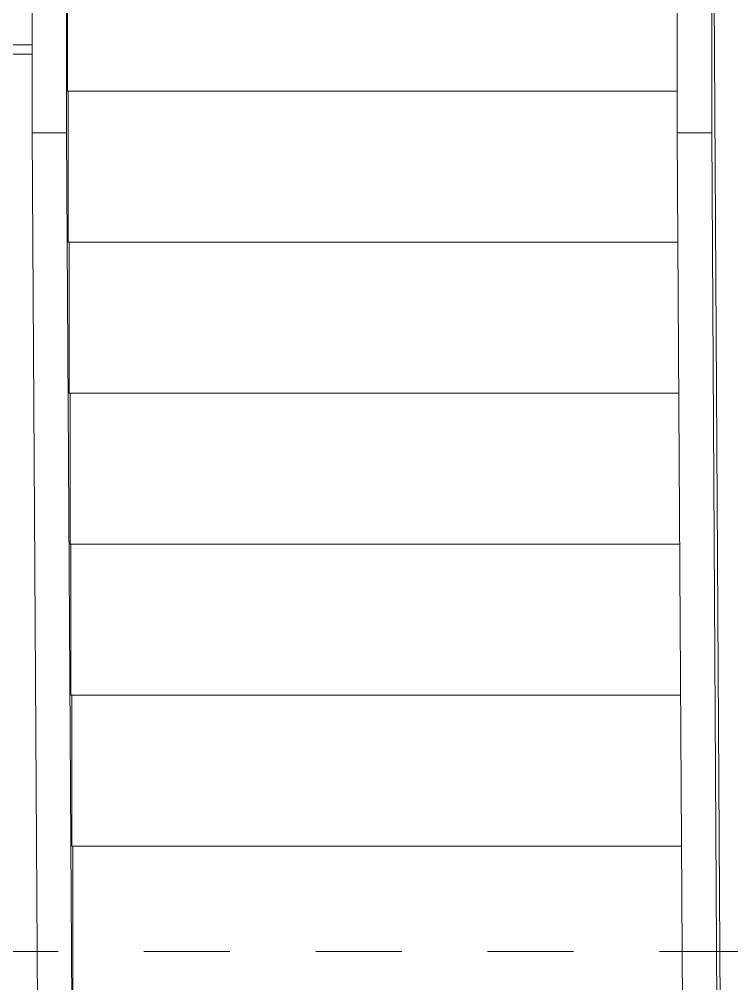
# Model space of a CAD drawing. Header units: metres. Extents: x 3 to 183, y -124 to 10.
# Drawn here: x 175.402 to 176.231, y -0.037 to 1.085 of the extents above; entities that cross this region are included whole.
import ezdxf

# ---------------------------------------------------------------- set-up
doc = ezdxf.new("R2010")
doc.units = ezdxf.units.M
doc.linetypes.add('Centre', pattern=[0.03175, 0.00635, -0.00475, 0.0159, -0.00475])
for name, color, linetype, lineweight in [('A-FLOR-LEVL', 7, 'Continuous', 9), ('P-SANR-FIXT', 7, 'Continuous', 9), ('S-STRS', 7, 'Continuous', 9)]:
    doc.layers.add(name, color=color, linetype=linetype, lineweight=lineweight)

# ---------------------------------------------------------------- blocks, each defined once
blk = doc.blocks.new('M_Las quemas_Estanque ensilaje 02 - M_Las quemas_Estanque ensilaje 02-2195487-Elevación 03')
at = {"layer": 'P-SANR-FIXT', "color": 8, "lineweight": 18, "true_color": 0x808080}
for p, q in [((97.6985, 1.0547), (97.8815, 1.0547)), ((97.6985, 1.0438), (97.8815, 1.0438))]:
    blk.add_line(p, q, dxfattribs=at)

msp = doc.modelspace()

# ---------------------------------------------------------------- linework, layer by layer
at = {"layer": 'A-FLOR-LEVL', "color": 253, "linetype": 'Centre', "true_color": 0xaaaaaa}
msp.add_line((152.9469, 0), (180.3032, 0), dxfattribs=at)
at = {"layer": 'S-STRS'}
for p, q in [((175.4167, 0.9525), (175.4167, 1.2738)), ((176.1677, 0.9525), (176.1677, 1.2738)), ((176.2077, 1.2738), (176.2077, 0.9525)), ((176.2094, 1.2738), (176.2183, -0.1981)), ((175.4567, 1.1767), (175.4567, 0.9525)), ((175.4577, 1.001), (175.4577, 1.1767)), ((176.1677, 1.001), (175.4577, 1.001)), ((175.4587, 0.8252), (175.4587, 1.001)), ((175.4257, -0.5305), (175.4167, 0.9525)), ((175.4167, 0.9525), (175.4567, 0.9525)), ((175.4567, 0.9525), (175.4657, -0.5305)), ((176.1767, -0.5305), (176.1677, 0.9525)), ((176.1677, 0.9525), (176.2077, 0.9525)), ((176.2077, 0.9525), (176.2167, -0.5305)), ((176.1685, 0.8252), (175.4587, 0.8252)), ((175.4598, 0.6495), (175.4598, 0.8252)), ((176.1695, 0.6495), (175.4598, 0.6495)), ((175.4608, 0.4738), (175.4608, 0.6495)), ((176.1706, 0.4738), (175.4608, 0.4738)), ((175.4619, 0.2981), (175.4619, 0.4738)), ((176.1717, 0.2981), (175.4619, 0.2981)), ((175.463, 0.1224), (175.463, 0.2981)), ((176.1727, 0.1224), (175.463, 0.1224)), ((175.464, -0.0534), (175.464, 0.1224))]:
    msp.add_line(p, q, dxfattribs=at)

# ---------------------------------------------------------------- block references
at = {"layer": 'P-SANR-FIXT', "color": 8, "lineweight": 18, "true_color": 0x808080}
msp.add_blockref('M_Las quemas_Estanque ensilaje 02 - M_Las quemas_Estanque ensilaje 02-2195487-Elevación 03', (77.5357, 0), dxfattribs=at)

doc.saveas('drawing.dxf')
